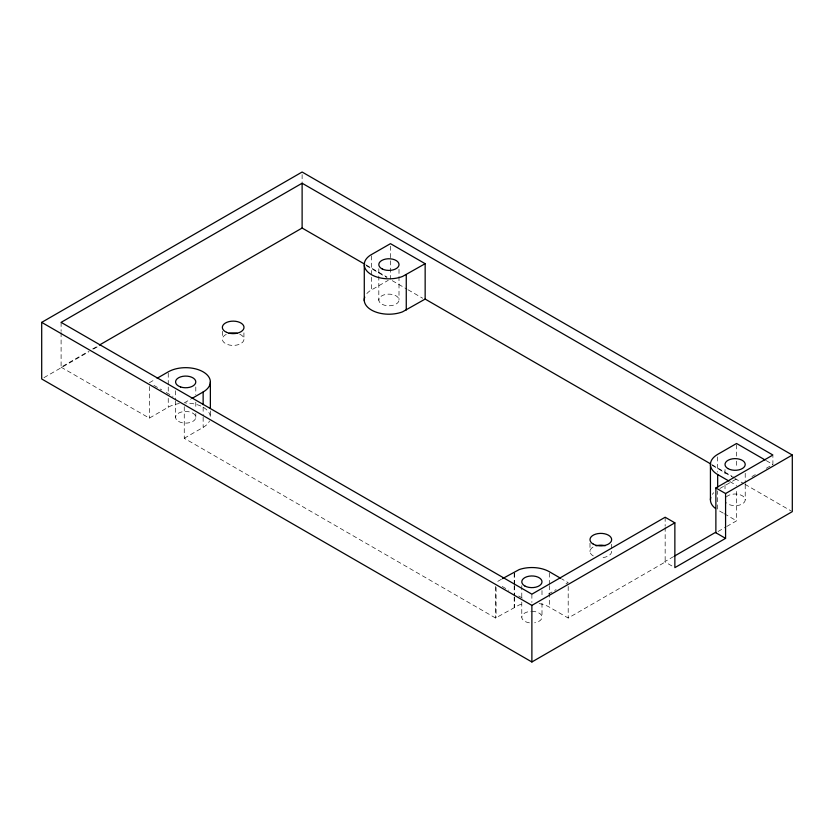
<?xml version="1.0" encoding="UTF-8"?>
<svg xmlns="http://www.w3.org/2000/svg" width="834" height="834" viewBox="0 0 834 834"><rect width="100%" height="100%" fill="white"/><g stroke="black" fill="none" stroke-linecap="round" stroke-linejoin="round"><path stroke-width="0.63" stroke-dasharray="4.17 3.13" d="M501.411 579.265L495.573 582.643M184.251 406.69L184.251 438.277L495.573 618.025L519.248 604.931A24.676 14.251 0 0 1 523.929 603.68M61.101 332.61L61.101 367.179L88.133 351.573M92.637 348.977L97.14 346.371M43.952 377.666L89.05 351.635M93.554 349.029L98.068 346.433M149.349 382.754L154.905 379.543M61.101 367.179L149.349 418.126L168.239 407.221A24.676 14.251 0 0 1 179.31 403.531M366.845 293.599A24.676 14.251 0 0 1 370.452 290.513L388.248 280.328M184.251 402.905L190.913 399.048M184.251 438.277L203.142 427.373A24.676 14.251 0 0 0 209.532 420.982M719.888 488.484L736.558 478.862L733.169 476.902M548.397 594.079L556.09 589.628M565.994 583.915L568.194 582.643L561.532 578.796M751.976 476.548L755.281 474.64M766.29 468.281L772.899 464.465L772.899 456.208M673.663 556.539L664.646 561.751L673.778 567.016M539.171 603.555A24.676 14.251 0 0 1 549.085 606.954L568.194 618.025L665.157 562.043L665.157 527.474M718.053 531.508L725.674 527.109M726.758 526.473L736.558 520.823L736.558 490.496M766.29 460.649L772.899 464.465M365.865 264.837L387.112 277.107M711.736 464.528L732.043 476.256M366.345 265.712L386.632 277.42M392.261 280.672L406.909 289.127M408.034 289.784L422.692 298.238M712.288 465.435L733.701 477.799M734.827 478.455L743.845 483.657M744.971 484.304L791.174 510.981M729.886 481.593L736.558 485.44M723.224 513.118L717.667 509.918L717.667 490.965M724.329 513.765L736.558 520.823M153.852 385.35L161.733 389.905M166.237 392.501L172.992 396.4M502.183 586.458L508.782 590.264M518.685 595.987L523.085 598.531M745.221 473.305L745.221 483.418M745.221 484.679L745.221 499.837M736.558 444.741L736.558 456.115M736.558 461.171L736.558 467.488M725.007 469.521L725.007 475.828M725.007 484.679L725.007 490.997M717.667 456.917L717.667 472.075M665.157 517.236L665.157 526.191M611.656 544.248L611.656 548.96M589.992 543.278L589.992 551.535M568.194 586.438L568.194 618.025M549.304 573L549.304 584.373M549.304 585.635L549.304 607.11M541.996 590.555L541.996 596.873M541.996 603.191L541.996 617.087M531.884 594.173L531.884 602.429M521.782 585.666L521.782 597.04M521.782 602.096L521.782 617.254M514.474 573L514.474 584.373M514.474 585.635L514.474 595.747M514.474 597.008L514.474 607.11M514.192 573.125L514.192 584.498M514.192 585.76L514.192 595.872M514.192 597.134L514.192 607.246M496.084 587.407L496.084 617.723M495.573 586.438L495.573 618.025M399.006 269.288L399.006 299.614M390.468 246.197L390.468 279.046M378.824 268.725L378.824 300.313M371.578 255.84L371.578 276.054M371.578 277.315L371.578 289.951M302.117 174.598L302.117 182.312M243.924 332.87L243.924 339.949M222.428 331.317L222.428 338.396M210.366 410.974L210.366 417.292A24.676 14.251 0 0 0 185.69 403.051M203.142 407.159L203.142 415.999M203.142 417.261L203.142 427.373M195.802 386.976L195.802 394.555M195.802 402.134L195.802 408.452M195.802 413.508L195.802 417.292M175.578 390.76L175.578 399.611M175.578 400.873L175.578 417.292M168.239 373.111L168.239 385.746M168.239 387.007L168.239 393.325M168.239 398.381L168.239 407.221M149.349 386.538L149.349 418.126M61.101 322.372L61.101 331.327M611.656 551.326A10.832 6.255 0 0 1 601.012 557.685M593.297 555.924A10.832 6.255 0 0 1 593.026 547.083M239.723 334.184A10.832 6.255 0 0 1 241.214 343.368A10.832 6.255 0 0 1 225.243 343.431A10.832 6.255 0 0 1 226.535 334.236M712.309 494.385A24.676 14.251 0 0 1 713.737 492.717M726.351 496.918A10.112 5.838 0 0 1 741.614 495.365A10.112 5.838 0 0 1 741.614 504.309A10.112 5.838 0 0 1 726.351 502.756M531.738 611.332A10.112 5.838 0 0 1 541.891 616.326A10.112 5.838 0 0 1 534.646 622.789M529.413 622.831A10.112 5.838 0 0 1 521.803 616.743A10.112 5.838 0 0 1 530.862 611.364M178.549 421.42A10.112 5.838 0 0 0 195.458 418.804A10.112 5.838 0 0 0 183.073 411.662A10.112 5.838 0 0 0 178.549 421.42M382.212 304.337A10.112 5.838 0 0 0 398.819 301.137A10.112 5.838 0 0 0 385.715 294.433A10.112 5.838 0 0 0 382.212 304.337"/><path stroke-width="1.25" d="M502.475 578.65L519.248 569.559A24.676 14.251 0 0 1 549.085 571.571L560.417 578.15M41.7 322.372L302.117 172.023L792.3 455.03L792.3 511.628L531.884 661.977L41.7 378.97L41.7 322.372L531.884 605.38L674.862 522.835L674.862 567.641L725.58 538.357L725.58 493.551L792.3 455.03M715.874 532.759L715.874 487.953L772.899 455.03L302.117 183.219L61.101 322.372L531.884 594.173L665.157 517.236L674.862 522.835M99.392 345.067L302.117 228.036L364.739 264.19M157.126 378.261L168.239 371.849A24.676 14.251 0 0 1 203.142 371.849A24.676 14.251 0 0 1 203.142 391.99L203.142 404.626M425.152 263.69L390.468 243.664L370.452 255.141A24.676 14.251 0 0 0 370.275 273.927A24.676 14.251 0 0 0 402.52 276.471L425.152 263.69L425.152 299.072L710.61 463.871M192.028 398.412L203.142 391.99M364.739 297.113A24.676 14.251 0 0 0 375.102 311.77A24.676 14.251 0 0 0 402.52 311.853L425.152 299.072M674.789 555.892L715.364 532.467L725.58 538.357M765.185 460.014L736.558 443.479L717.667 454.384A24.676 14.251 0 0 0 717.667 474.536L717.667 487.171M717.667 474.536L728.78 480.957M715.874 487.953L725.58 493.551M710.432 464.465L710.432 499.837M531.884 605.38L531.884 661.977M406.262 274.605L406.262 309.977M364.281 265.441L364.281 300.824M302.117 183.219L302.117 228.036M210.366 381.92L210.366 408.452M596.07 545.811A10.832 6.255 0 0 1 605.234 545.717M228.975 333.412A10.832 6.255 0 0 1 237.263 333.381M715.53 508.511A24.676 14.251 0 0 1 710.808 497.366M382.212 268.955A10.112 5.838 0 0 0 398.819 265.754A10.112 5.838 0 0 0 385.715 259.051A10.112 5.838 0 0 0 382.212 268.955M727.967 468.593A10.112 5.838 0 0 0 744.877 465.977A10.112 5.838 0 0 0 732.492 458.825A10.112 5.838 0 0 0 727.967 468.593M524.847 585.979A10.112 5.838 0 0 0 541.693 583.227A10.112 5.838 0 0 0 529.131 576.179A10.112 5.838 0 0 0 524.847 585.979M180.634 386.976A10.112 5.838 0 0 0 195.802 381.92A10.112 5.838 0 0 0 180.634 376.864A10.112 5.838 0 0 0 180.634 386.976M593.297 544.133A10.832 6.255 0 0 0 611.332 541.151A10.832 6.255 0 0 0 597.842 533.624A10.832 6.255 0 0 0 593.297 544.133M226.639 332.37A10.832 6.255 0 0 0 243.924 328.158A10.832 6.255 0 0 0 228.975 321.622A10.832 6.255 0 0 0 226.639 332.37"/></g></svg>
